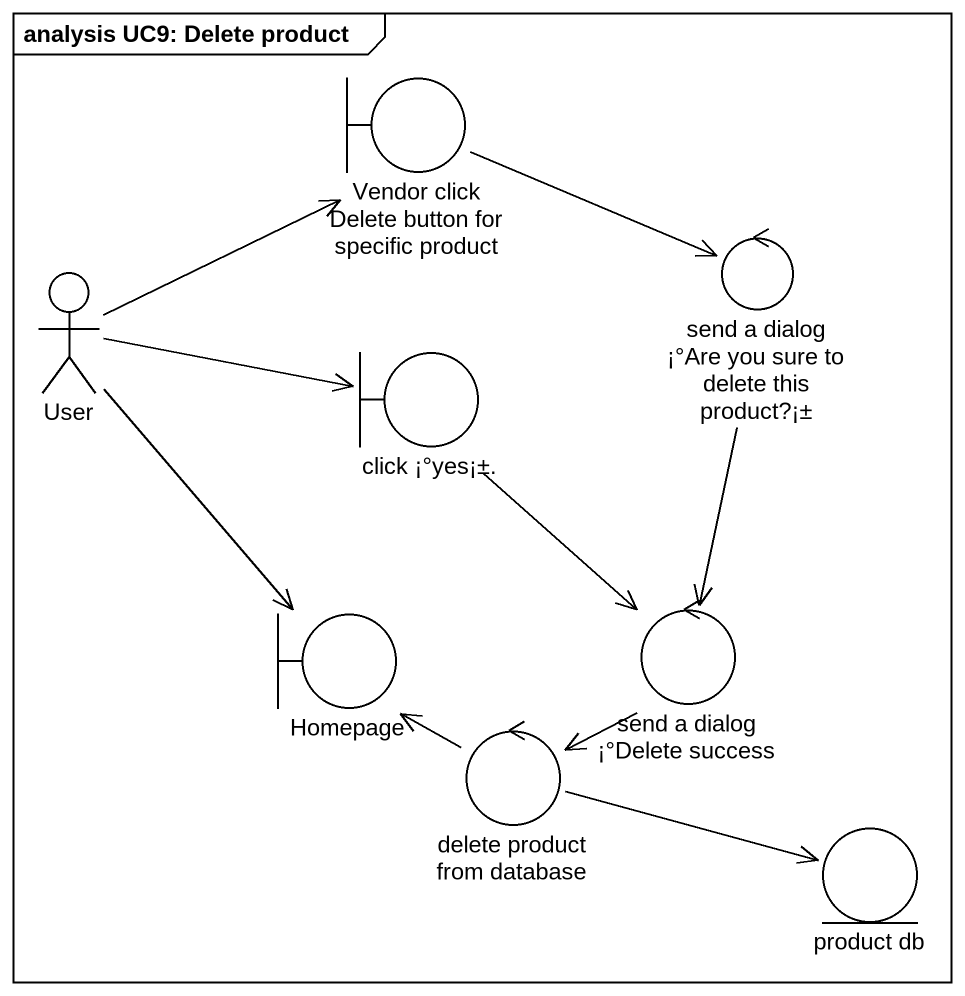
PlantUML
@startuml
mainframe analysis UC9: Delete product
boundary "Vendor click Delete button for specific product" as Vendor_click_Delete_button
actor User
control "send a dialog ¡°Are you sure to delete this product?¡±" as send_a_dialog_Are_you_sure
boundary "click ¡°yes¡±." as click_yes
boundary Homepage
control "send a dialog ¡°Delete success" as send_a_dialog_Delete_success
control "delete product from database" as delete_product_from_database
entity "product db" as product_db
Vendor_click_Delete_button -right-> send_a_dialog_Are_you_sure
User -right-> Vendor_click_Delete_button
User -right-> click_yes
User --> Homepage
send_a_dialog_Are_you_sure --> send_a_dialog_Delete_success
click_yes --> send_a_dialog_Delete_success
send_a_dialog_Delete_success --> delete_product_from_database
delete_product_from_database -up-> Homepage
delete_product_from_database -right-> product_db
@enduml
